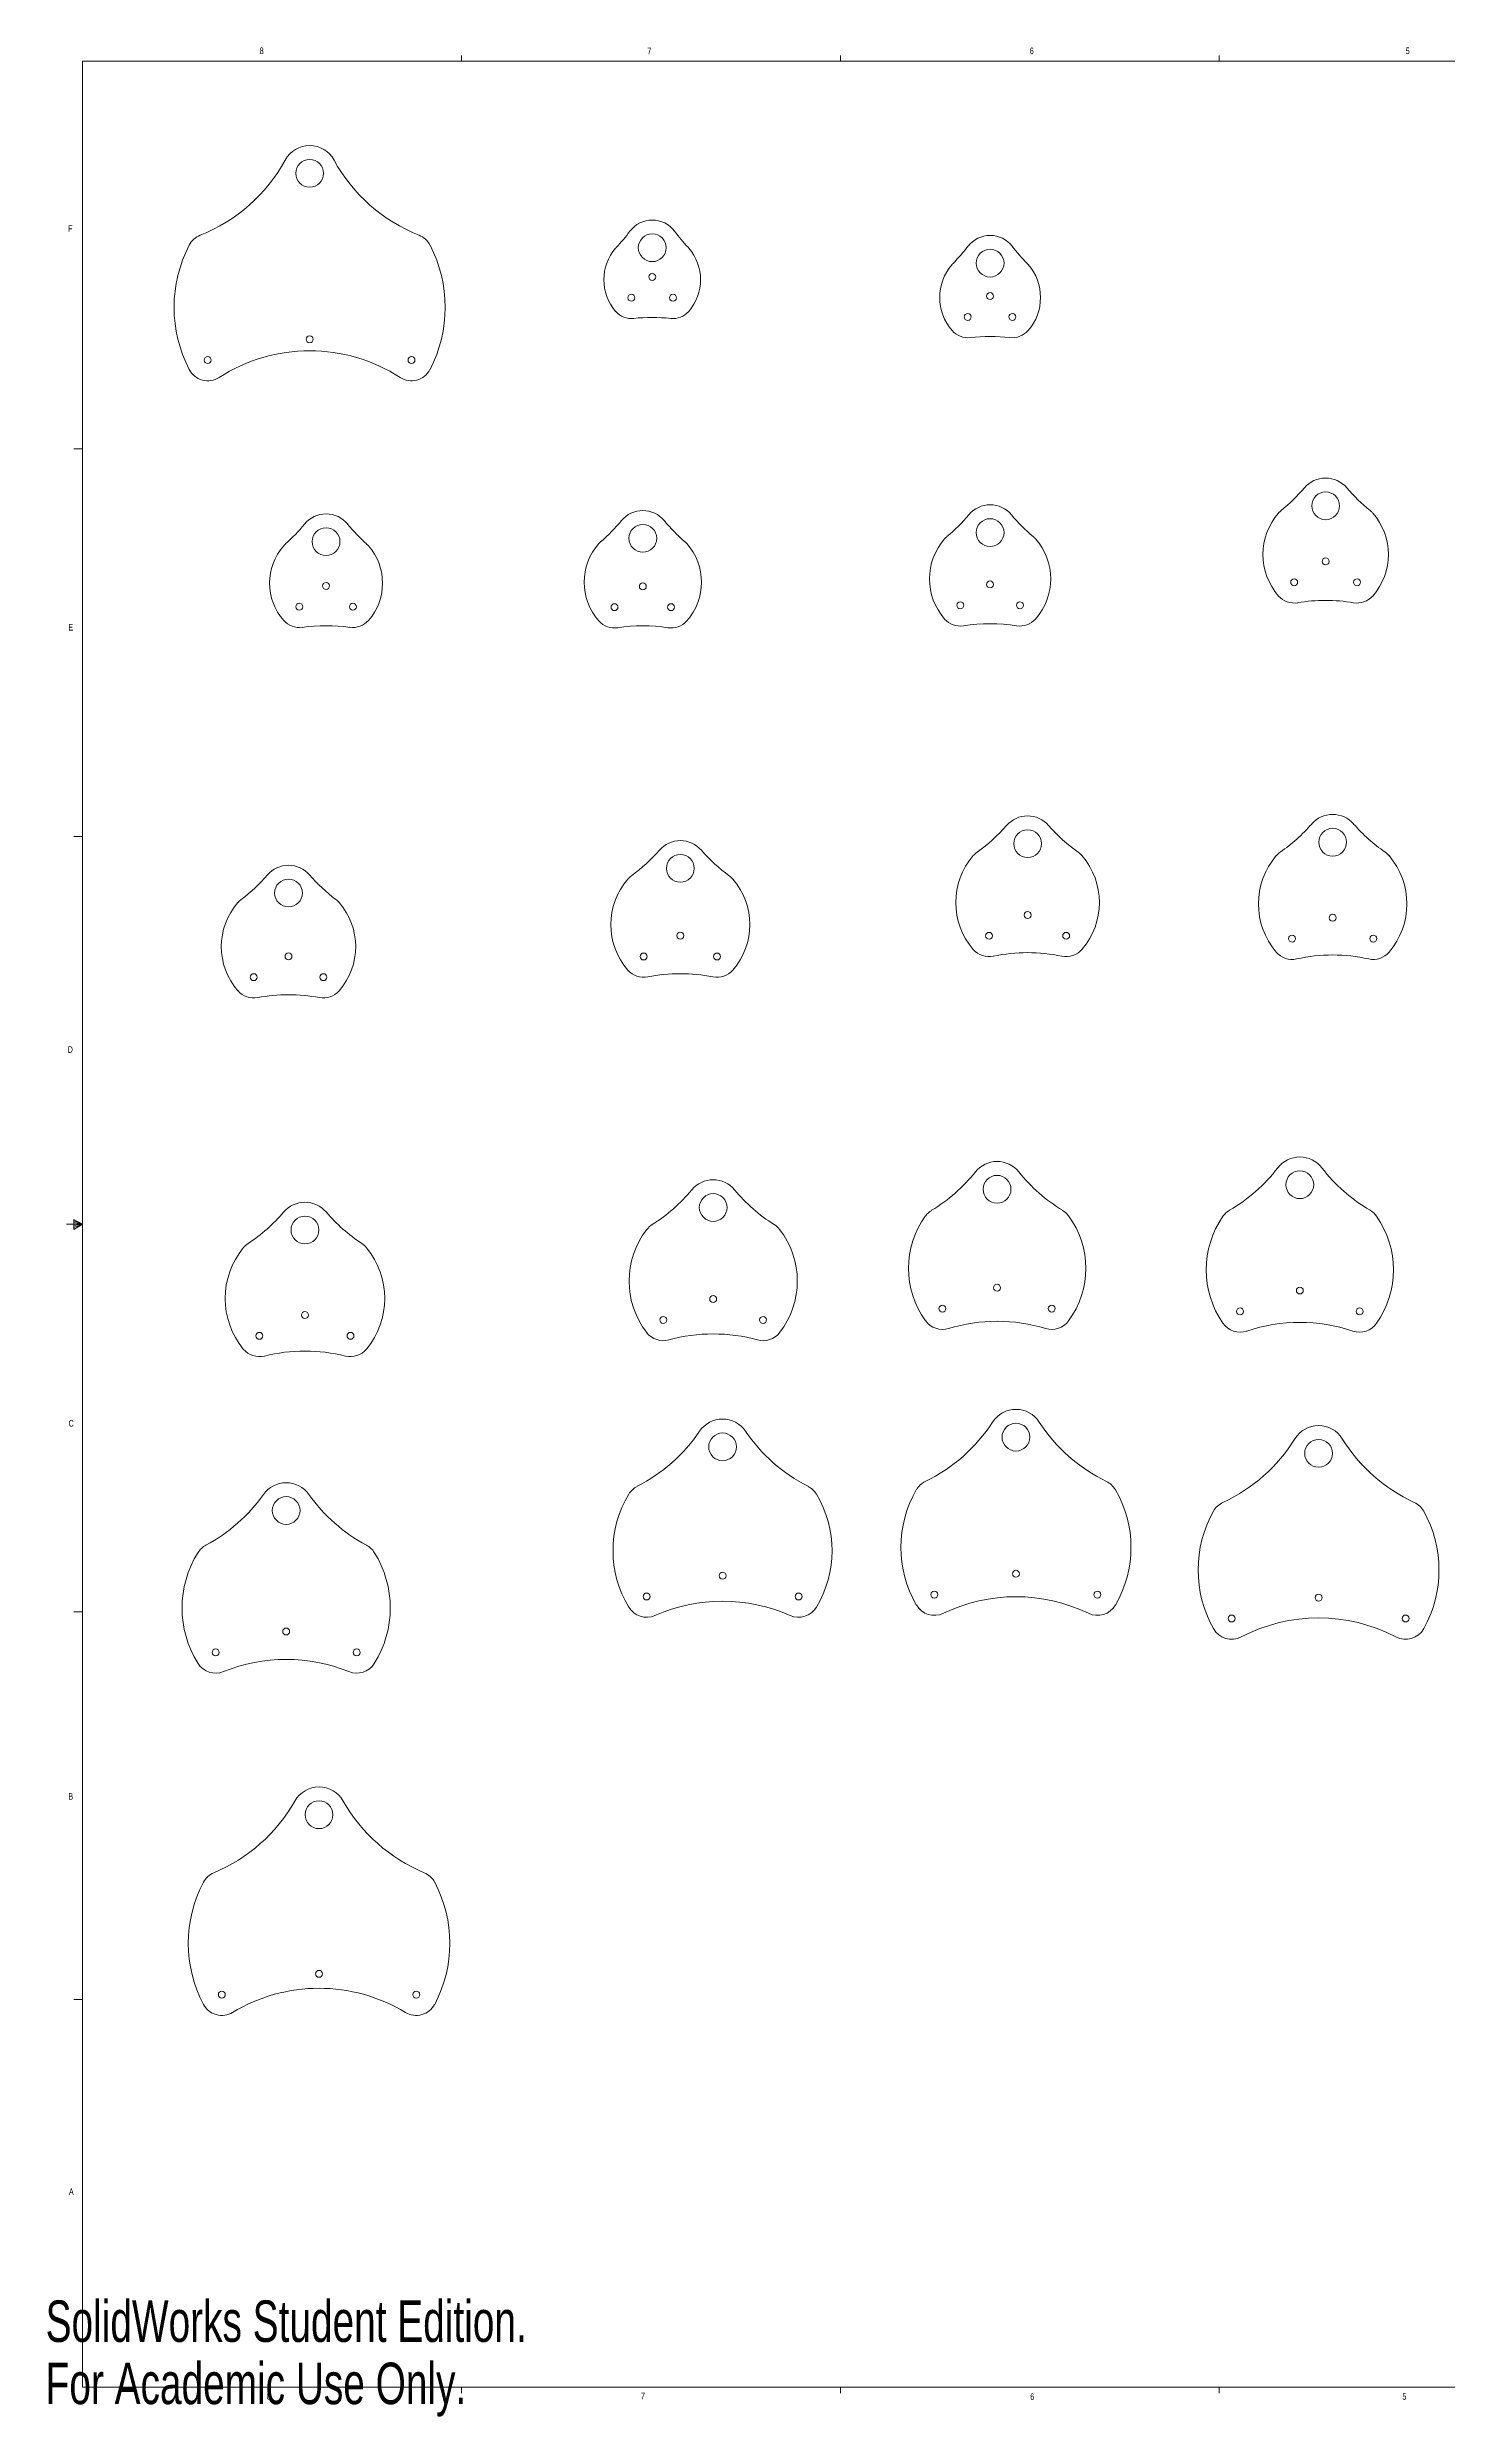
# Model space of a CAD drawing. Header units: inches. Extents: x 0 to 44.3, y 0 to 33.7.
# Drawn here: x 0.03 to 19.89, y -0.01 to 33.61 of the extents above; entities that cross this region are included whole.
import ezdxf

# ---------------------------------------------------------------- set-up
doc = ezdxf.new("R2010")
doc.units = ezdxf.units.IN
doc.header["$MEASUREMENT"] = 0
doc.styles.add('SLDTEXTSTYLE0', font='TXT', dxfattribs={"width": 0.75})
doc.styles.add('SLDTEXTSTYLE4', font='TXT', dxfattribs={"width": 0.7})

msp = doc.modelspace()

# ---------------------------------------------------------------- linework, layer by layer
at = {"color": 7, "linetype": 'Continuous', "lineweight": 0}
for p, q in [((0.523, 33.411), (43.523, 33.411)), ((0.523, 33.411), (0.523, 0.411)), ((5.898, 33.411), (5.898, 33.495)), ((11.273, 33.411), (11.273, 33.495)), ((16.648, 33.411), (16.648, 33.495)), ((0.523, 27.911), (0.398, 27.911)), ((0.523, 22.411), (0.398, 22.411)), ((0.523, 16.911), (0.294, 16.911)), ((0.399, 16.976), (0.399, 16.837)), ((0.523, 16.911), (0.399, 16.976)), ((0.399, 16.958), (0.523, 16.911)), ((0.399, 16.934), (0.523, 16.911)), ((0.399, 16.837), (0.523, 16.911)), ((0.399, 16.865), (0.523, 16.911)), ((0.399, 16.891), (0.523, 16.911)), ((0.523, 11.411), (0.398, 11.411)), ((0.523, 5.911), (0.398, 5.911)), ((43.523, 0.411), (0.523, 0.411)), ((5.898, 0.411), (5.898, 0.326)), ((11.273, 0.411), (11.273, 0.326)), ((16.648, 0.411), (16.648, 0.326))]:
    msp.add_line(p, q, dxfattribs=at)
at = {"color": 7, "linetype": 'Continuous', "lineweight": 15}
for centre, radius in [((3.745, 31.822), 0.197), ((8.604, 30.765), 0.197), ((13.397, 30.547), 0.197), ((8.604, 30.351), 0.0492), ((8.309, 30.056), 0.0492), ((8.899, 30.056), 0.0492), ((13.397, 30.079), 0.0492), ((13.08, 29.784), 0.0492), ((13.713, 29.784), 0.0492), ((3.745, 29.467), 0.0492), ((2.299, 29.172), 0.0492), ((5.19, 29.172), 0.0492), ((18.156, 27.104), 0.197), ((13.397, 26.724), 0.197), ((3.978, 26.596), 0.197), ((8.471, 26.643), 0.197), ((18.156, 26.315), 0.0492), ((3.978, 25.967), 0.0492), ((8.471, 25.961), 0.0492), ((13.397, 25.988), 0.0492), ((17.71, 26.019), 0.0492), ((18.602, 26.019), 0.0492), ((3.598, 25.672), 0.0492), ((4.358, 25.672), 0.0492), ((8.069, 25.666), 0.0492), ((8.872, 25.666), 0.0492), ((12.973, 25.693), 0.0492), ((13.82, 25.693), 0.0492), ((18.256, 22.331), 0.197), ((13.929, 22.311), 0.197), ((9.003, 21.96), 0.197), ((3.445, 21.61), 0.197), ((13.929, 21.298), 0.0492), ((18.256, 21.259), 0.0492), ((9.003, 21.005), 0.0492), ((13.382, 21.003), 0.0492), ((14.476, 21.003), 0.0492), ((17.68, 20.963), 0.0492), ((18.832, 20.963), 0.0492), ((3.445, 20.711), 0.0492), ((8.483, 20.709), 0.0492), ((9.524, 20.709), 0.0492), ((2.951, 20.416), 0.0492), ((3.94, 20.416), 0.0492), ((13.496, 17.407), 0.197), ((17.79, 17.471), 0.197), ((9.469, 17.148), 0.197), ((3.678, 16.829), 0.197), ((9.469, 15.849), 0.0492), ((13.496, 16.009), 0.0492), ((17.79, 15.97), 0.0492), ((3.678, 15.622), 0.0492), ((8.761, 15.553), 0.0492), ((10.177, 15.553), 0.0492), ((12.721, 15.714), 0.0492), ((14.272, 15.714), 0.0492), ((16.942, 15.674), 0.0492), ((18.638, 15.674), 0.0492), ((3.032, 15.327), 0.0492), ((4.324, 15.327), 0.0492), ((9.602, 13.752), 0.197), ((13.763, 13.89), 0.197), ((18.056, 13.66), 0.197), ((3.412, 12.849), 0.197), ((9.602, 11.924), 0.0492), ((13.763, 11.951), 0.0492), ((8.524, 11.629), 0.0492), ((10.681, 11.629), 0.0492), ((12.606, 11.656), 0.0492), ((14.919, 11.656), 0.0492), ((18.056, 11.613), 0.0492), ((3.412, 11.132), 0.0492), ((16.822, 11.317), 0.0492), ((19.29, 11.317), 0.0492), ((2.412, 10.836), 0.0492), ((4.412, 10.836), 0.0492), ((3.878, 8.532), 0.197), ((3.878, 6.275), 0.0492), ((2.499, 5.98), 0.0492), ((5.257, 5.98), 0.0492)]:
    msp.add_circle(centre, radius, dxfattribs=at)
for centre, radius, start, end in [((1.324, 33.14), 2.362, 291.5231, 331.4291), ((3.745, 31.822), 0.394, 28.5709, 151.4291), ((6.165, 33.14), 2.362, 208.5709, 248.4769), ((2.299, 30.668), 0.295, 111.5231, 152.6363), ((5.19, 30.668), 0.295, 27.3637, 68.4769), ((6.392, 32.409), 2.362, 316.1476, 323.371), ((8.604, 30.765), 0.394, 36.629, 143.371), ((10.816, 32.409), 2.362, 216.629, 223.8524), ((13.397, 30.547), 0.394, 37.3002, 142.6998), ((3.745, 29.92), 1.923, 152.6363, 207.3637), ((3.745, 29.92), 1.923, 332.6363, 27.3637), ((8.604, 30.312), 0.686, 139.0856, 220.9144), ((8.309, 30.568), 0.295, 136.1476, 139.0856), ((8.899, 30.568), 0.295, 40.9144, 43.8524), ((8.604, 30.312), 0.686, 319.0856, 40.9144), ((11.204, 32.217), 2.362, 314.8994, 322.6998), ((15.589, 32.217), 2.362, 217.3002, 225.1006), ((13.397, 30.059), 0.715, 138.9455, 221.0545), ((13.08, 30.335), 0.295, 134.8994, 138.9455), ((13.713, 30.335), 0.295, 41.0545, 45.1006), ((13.397, 30.059), 0.715, 318.9455, 41.0545), ((8.309, 30.056), 0.295, 220.9144, 276.3794), ((8.604, 27.415), 2.362, 83.6206, 96.3794), ((8.899, 30.056), 0.295, 263.6206, 319.0856), ((13.08, 29.784), 0.295, 221.0545, 276.8383), ((13.713, 29.784), 0.295, 263.1617, 318.9455), ((3.745, 26.941), 2.362, 57.0521, 122.9479), ((13.397, 27.145), 2.362, 83.1617, 96.8383), ((2.299, 29.172), 0.295, 207.3637, 302.9479), ((5.19, 29.172), 0.295, 237.0521, 332.6363), ((16.051, 28.883), 2.362, 308.6112, 319.7929), ((18.156, 27.104), 0.394, 40.2071, 139.7929), ((20.261, 28.883), 2.362, 220.2071, 231.3888), ((3.978, 26.596), 0.394, 38.9837, 141.0163), ((6.343, 28.394), 2.362, 310.5247, 320.5549), ((8.471, 26.643), 0.394, 39.4451, 140.5549), ((10.599, 28.394), 2.362, 219.4451, 229.4753), ((11.281, 28.49), 2.362, 309.5478, 320.1459), ((13.397, 26.724), 0.394, 39.8541, 140.1459), ((15.512, 28.49), 2.362, 219.8541, 230.4522), ((18.156, 26.413), 0.89, 138.5879, 221.4121), ((17.71, 26.807), 0.295, 128.6112, 138.5879), ((18.602, 26.807), 0.295, 41.4121, 51.3888), ((18.156, 26.413), 0.89, 318.5879, 41.4121), ((3.598, 26.341), 0.295, 131.5439, 138.6171), ((1.835, 28.33), 2.362, 311.5439, 321.0163), ((6.12, 28.33), 2.362, 218.9837, 228.4561), ((4.358, 26.341), 0.295, 41.3829, 48.4561), ((8.471, 26.02), 0.831, 138.5667, 221.4333), ((8.069, 26.374), 0.295, 130.5247, 138.5667), ((8.872, 26.374), 0.295, 41.4333, 49.4753), ((8.471, 26.02), 0.831, 318.5667, 41.4333), ((13.397, 26.067), 0.86, 138.5556, 221.4444), ((12.973, 26.441), 0.295, 129.5478, 138.5556), ((13.82, 26.441), 0.295, 41.4444, 50.4522), ((13.397, 26.067), 0.86, 318.5556, 41.4444), ((3.978, 26.006), 0.801, 138.6171, 221.3829), ((3.978, 26.006), 0.801, 318.6171, 41.3829), ((17.71, 26.019), 0.295, 221.4121, 279.6698), ((18.156, 23.4), 2.362, 80.3302, 99.6698), ((18.602, 26.019), 0.295, 260.3302, 318.5879), ((3.598, 25.672), 0.295, 221.3829, 278.2169), ((3.978, 23.041), 2.362, 81.7831, 98.2169), ((4.358, 25.672), 0.295, 261.7831, 318.6171), ((8.069, 25.666), 0.295, 221.4333, 278.6884), ((8.471, 23.039), 2.362, 81.3116, 98.6884), ((8.872, 25.666), 0.295, 261.3116, 318.5667), ((12.973, 25.693), 0.295, 221.4444, 279.1715), ((13.397, 23.069), 2.362, 80.8285, 99.1715), ((13.82, 25.693), 0.295, 260.8285, 318.5556), ((11.848, 24.118), 2.362, 305.2465, 319.0322), ((13.929, 22.311), 0.394, 40.9678, 139.0322), ((16.01, 24.118), 2.362, 220.9678, 234.7535), ((16.175, 24.138), 2.362, 304.495, 319.0272), ((18.256, 22.331), 0.394, 40.9728, 139.0272), ((20.337, 24.138), 2.362, 220.9728, 235.505), ((6.92, 23.764), 2.362, 306.0324, 319.1154), ((9.003, 21.96), 0.394, 40.8846, 139.1154), ((11.087, 23.764), 2.362, 220.8846, 233.9676), ((13.382, 21.948), 0.295, 125.2465, 139.1988), ((14.476, 21.948), 0.295, 40.8012, 54.7535), ((17.68, 21.948), 0.295, 124.495, 139.4773), ((18.832, 21.948), 0.295, 40.5227, 55.505), ((1.357, 23.408), 2.362, 306.8544, 319.2729), ((3.445, 21.61), 0.394, 40.7271, 139.2729), ((5.534, 23.408), 2.362, 220.7271, 233.1456), ((8.483, 21.615), 0.295, 126.0324, 138.9709), ((9.524, 21.615), 0.295, 41.0291, 53.9676), ((13.929, 21.475), 1.018, 139.1988, 220.8012), ((13.929, 21.475), 1.018, 319.1988, 40.8012), ((18.256, 21.456), 1.053, 139.4773, 220.5227), ((18.256, 21.456), 1.053, 319.4773, 40.5227), ((2.951, 21.282), 0.295, 126.8544, 138.7937), ((3.94, 21.282), 0.295, 41.2063, 53.1456), ((9.003, 21.162), 0.985, 138.9709, 221.0291), ((9.003, 21.162), 0.985, 318.9709, 41.0291), ((3.445, 20.849), 0.953, 138.7937, 221.2063), ((3.445, 20.849), 0.953, 318.7937, 41.2063), ((8.483, 20.709), 0.295, 221.0291, 281.2908), ((9.524, 20.709), 0.295, 258.7092, 318.9709), ((13.382, 21.003), 0.295, 220.8012, 281.885), ((13.929, 18.402), 2.362, 78.115, 101.885), ((14.476, 21.003), 0.295, 258.115, 319.1988), ((17.68, 20.963), 0.295, 220.5227, 282.5124), ((18.256, 18.369), 2.362, 77.4876, 102.5124), ((18.832, 20.963), 0.295, 257.4876, 319.4773), ((2.951, 20.416), 0.295, 221.2063, 280.7259), ((3.94, 20.416), 0.295, 259.2741, 318.7937), ((9.003, 18.103), 2.362, 78.7092, 101.2908), ((3.445, 17.805), 2.362, 79.2741, 100.7259), ((17.79, 17.471), 0.394, 37.6245, 142.3755), ((9.469, 17.148), 0.394, 39.6148, 140.3852), ((11.345, 19.129), 2.362, 301.1752, 321.3215), ((13.496, 17.407), 0.394, 38.6785, 141.3215), ((15.648, 19.129), 2.362, 218.6785, 238.8248), ((15.607, 19.153), 2.362, 300.156, 322.3755), ((19.973, 19.153), 2.362, 217.6245, 239.844), ((3.678, 16.829), 0.394, 40.3881, 139.6119), ((7.346, 18.905), 2.362, 302.1678, 320.3852), ((11.592, 18.905), 2.362, 219.6148, 237.8322), ((1.579, 18.615), 2.362, 303.1463, 319.6119), ((5.777, 18.615), 2.362, 220.3881, 236.8537), ((9.469, 16.105), 1.193, 142.1054, 217.8946), ((8.761, 16.656), 0.295, 122.1678, 142.1054), ((10.177, 16.656), 0.295, 37.8946, 57.8322), ((9.469, 16.105), 1.193, 322.1054, 37.8946), ((13.496, 16.285), 1.258, 143.6519, 216.3481), ((12.721, 16.855), 0.295, 121.1752, 143.6519), ((14.272, 16.855), 0.295, 36.3481, 58.8248), ((13.496, 16.285), 1.258, 323.6519, 36.3481), ((17.79, 16.265), 1.328, 145.1387, 214.8613), ((16.942, 16.855), 0.295, 120.156, 145.1387), ((18.638, 16.855), 0.295, 34.8613, 59.844), ((17.79, 16.265), 1.328, 325.1387, 34.8613), ((3.678, 15.858), 1.132, 140.5561, 219.4439), ((3.032, 16.39), 0.295, 123.1463, 140.5561), ((4.324, 16.39), 0.295, 39.4439, 56.8537), ((3.678, 15.858), 1.132, 320.5561, 39.4439), ((12.721, 15.714), 0.295, 216.3481, 286.973), ((13.496, 13.172), 2.362, 73.027, 106.973), ((14.272, 15.714), 0.295, 253.027, 323.6519), ((16.942, 15.674), 0.295, 214.8613, 288.6029), ((17.79, 13.156), 2.362, 71.3971, 108.6029), ((18.638, 15.674), 0.295, 251.3971, 325.1387), ((3.032, 15.327), 0.295, 219.4439, 284.0698), ((4.324, 15.327), 0.295, 255.9302, 320.5561), ((8.761, 15.553), 0.295, 217.8946, 285.4548), ((9.469, 12.992), 2.362, 74.5452, 105.4548), ((10.177, 15.553), 0.295, 254.5452, 322.1054), ((3.678, 12.749), 2.362, 75.9302, 104.0698), ((9.602, 13.752), 0.394, 34.1038, 145.8962), ((13.763, 13.89), 0.394, 32.9028, 147.0972), ((7.32, 15.298), 2.362, 296.9244, 325.8962), ((11.884, 15.298), 2.362, 214.1038, 243.0756), ((11.449, 15.387), 2.362, 295.8108, 327.0972), ((16.077, 15.387), 2.362, 212.9028, 244.1892), ((15.712, 15.11), 2.362, 294.6985, 328.2725), ((18.056, 13.66), 0.394, 31.7275, 148.2725), ((20.4, 15.11), 2.362, 211.7275, 245.3015), ((3.412, 12.849), 0.394, 35.3077, 144.6923), ((8.524, 12.928), 0.295, 116.9244, 148.941), ((10.681, 12.928), 0.295, 31.059, 63.0756), ((13.763, 12.325), 1.632, 149.9469, 210.0531), ((12.606, 12.995), 0.295, 115.8108, 149.9469), ((14.919, 12.995), 0.295, 30.0531, 64.1892), ((13.763, 12.325), 1.632, 329.9469, 30.0531), ((1.163, 14.442), 2.362, 298.0262, 324.6923), ((5.661, 14.442), 2.362, 215.3077, 241.9738), ((9.602, 12.279), 1.554, 148.941, 211.059), ((9.602, 12.279), 1.554, 328.941, 31.059), ((18.056, 12.006), 1.708, 150.8173, 209.1827), ((16.822, 12.695), 0.295, 114.6985, 150.8173), ((19.29, 12.695), 0.295, 29.1827, 65.3015), ((18.056, 12.006), 1.708, 330.8173, 29.1827), ((3.412, 11.466), 1.477, 147.8001, 212.1999), ((2.412, 12.096), 0.295, 118.0262, 147.8001), ((4.412, 12.096), 0.295, 32.1999, 61.9738), ((3.412, 11.466), 1.477, 327.8001, 32.1999), ((8.524, 11.629), 0.295, 211.059, 293.9461), ((9.602, 9.2), 2.362, 66.0539, 113.9461), ((10.681, 11.629), 0.295, 246.0539, 328.941), ((12.606, 11.656), 0.295, 210.0531, 295.8036), ((13.763, 9.264), 2.362, 64.1964, 115.8036), ((14.919, 11.656), 0.295, 244.1964, 329.9469), ((16.822, 11.317), 0.295, 209.1827, 297.6596), ((18.056, 8.963), 2.362, 62.3404, 117.6596), ((19.29, 11.317), 0.295, 242.3404, 330.8173), ((2.412, 10.836), 0.295, 212.1999, 292.1115), ((3.412, 8.374), 2.362, 67.8885, 112.1115), ((4.412, 10.836), 0.295, 247.8885, 327.8001), ((3.878, 8.532), 0.394, 29.54, 150.46), ((1.48, 9.891), 2.362, 292.538, 330.46), ((6.276, 9.891), 2.362, 209.54, 247.462), ((3.878, 6.708), 1.855, 152.1595, 207.8405), ((2.499, 7.437), 0.295, 112.538, 152.1595), ((5.257, 7.437), 0.295, 27.8405, 67.462), ((3.878, 6.708), 1.855, 332.1595, 27.8405), ((3.878, 3.708), 2.362, 58.739, 121.261), ((2.499, 5.98), 0.295, 207.8405, 301.261), ((5.257, 5.98), 0.295, 238.739, 332.1595)]:
    msp.add_arc(centre, radius, start, end, dxfattribs=at)

# ---------------------------------------------------------------- texts
at = {"color": 7, "linetype": 'Continuous', "lineweight": 0, "char_height": 0.0938, "attachment_point": 1, "style": 'SLDTEXTSTYLE0'}
for s, insert in [('8', (3.036, 33.607)), ('7', (8.536, 33.605)), ('6', (13.96, 33.606)), ('5', (19.291, 33.607)), ('F', (0.318, 31.084)), ('E', (0.322, 25.428)), ('D', (0.313, 19.436)), ('C', (0.325, 14.132)), ('B', (0.322, 8.84)), ('A', (0.33, 3.231)), ('8', (3.136, 0.329)), ('7', (8.444, 0.332)), ('6', (13.966, 0.323)), ('5', (19.245, 0.325))]:
    msp.add_mtext(s, dxfattribs=dict(at, insert=insert))
at = {"color": 7, "linetype": 'Continuous', "char_height": 0.5882, "attachment_point": 1, "style": 'SLDTEXTSTYLE4'}
for s, insert in [('SolidWorks Student Edition.', (0, 1.641)), ('For Academic Use Only.', (0, 0.758))]:
    msp.add_mtext(s, dxfattribs=dict(at, insert=insert))

doc.saveas('drawing.dxf')
